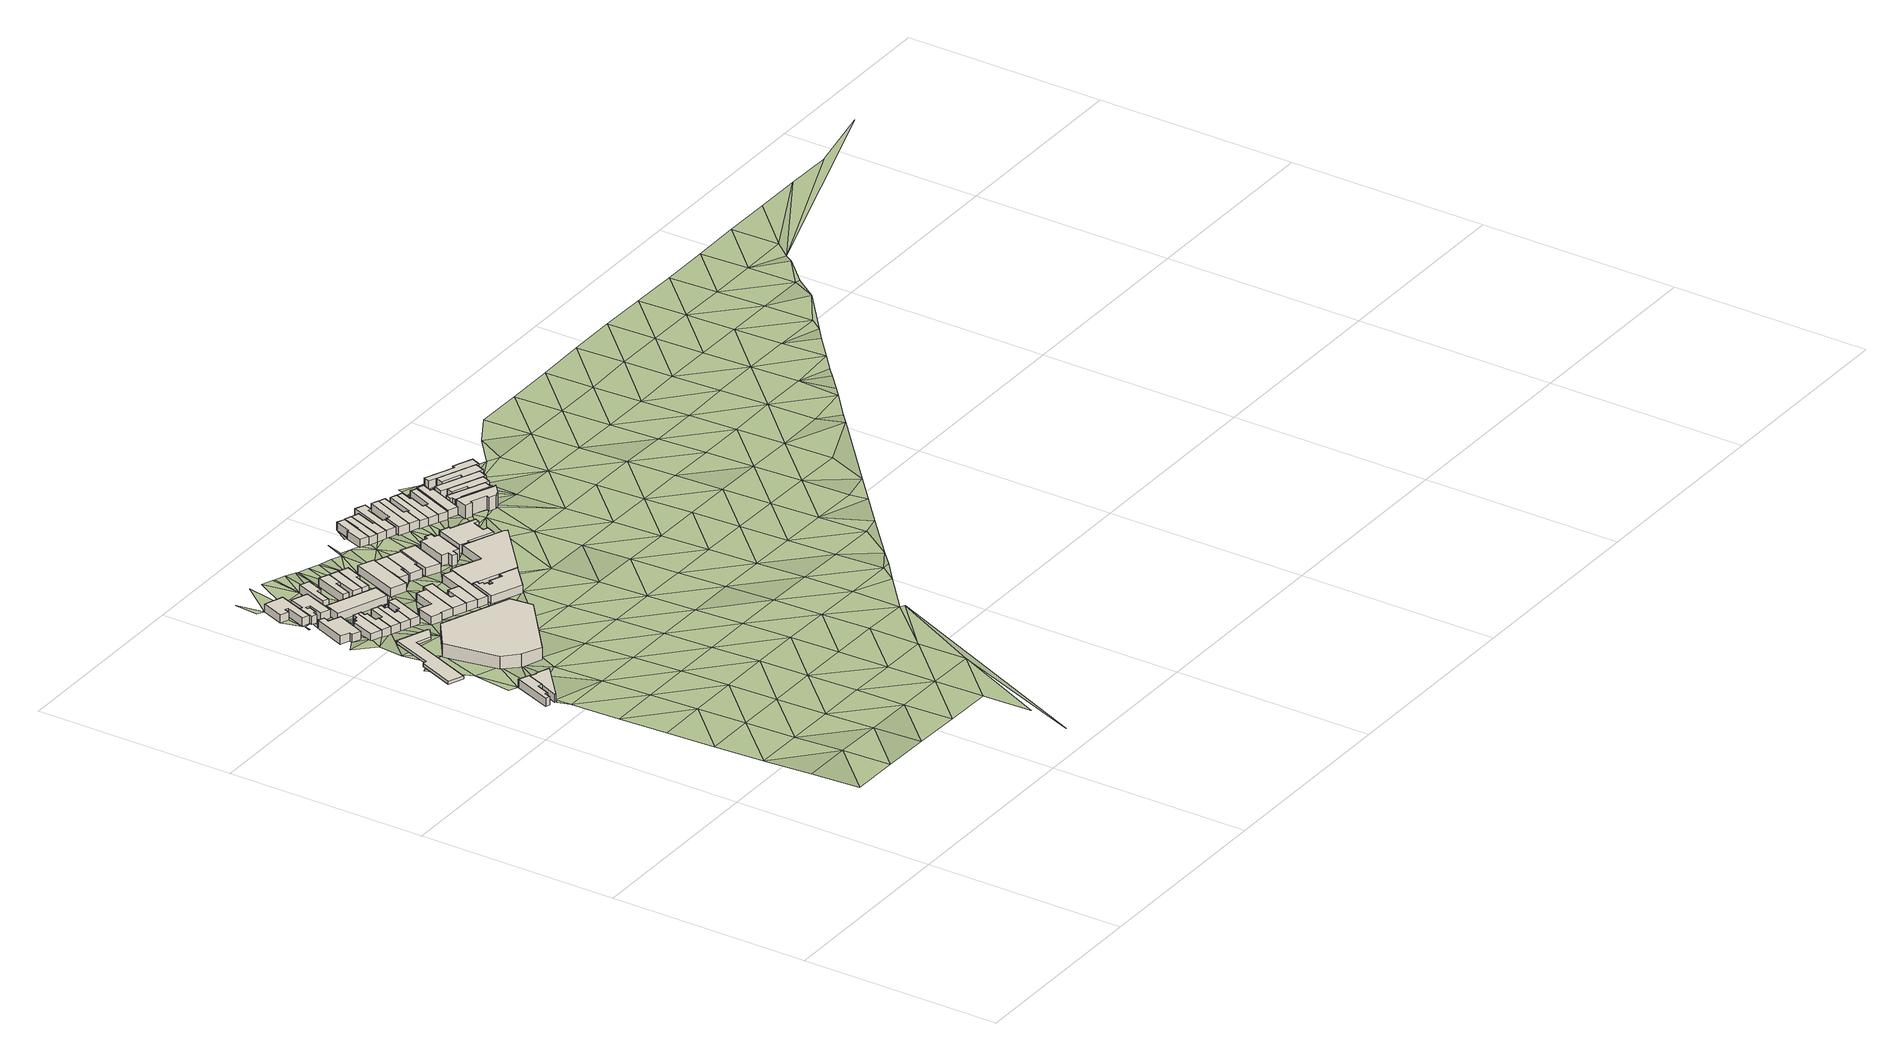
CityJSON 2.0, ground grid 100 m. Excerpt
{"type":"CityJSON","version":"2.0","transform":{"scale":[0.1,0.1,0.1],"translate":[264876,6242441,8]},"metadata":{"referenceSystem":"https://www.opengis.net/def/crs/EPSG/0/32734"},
"CityObjects":{
"building1":{"type":"Building","attributes":{"address":"98 Regent Road Woodstock Cape Town","building":"house","building:levels":1,"building_height":4.1,"plus_code":"4FRW3F94+VJM","ground_height":17.54,"roof_height":21.64},"geometry":[{"type":"Solid","lod":"1","boundaries":[[[[0,1,2,3]],[[1,4,5,2]],[[4,6,7,5]],[[6,8,9,7]],[[8,10,11,9]],[[10,12,13,11]],[[12,14,15,13]],[[14,0,3,15]],[[3,2,5,7,9,11,13,15]],[[14,12,10,8,6,4,1,0]]]]}]},
"building2":{"type":"Building","attributes":{"address":"100 Regent Road Woodstock Cape Town","building":"retail","building:levels":1,"building_height":4.1,"plus_code":"4FRW3F94+VJ3","ground_height":17.22,"roof_height":21.32},"geometry":[{"type":"Solid","lod":"1","boundaries":[[[[16,17,18,19]],[[17,20,21,18]],[[20,22,23,21]],[[22,24,25,23]],[[24,26,27,25]],[[26,28,29,27]],[[28,16,19,29]],[[19,18,21,23,25,27,29]],[[28,26,24,22,20,17,16]]]]}]},
"building3":{"type":"Building","attributes":{"building":"roof","building:levels":1,"building_height":1.3,"min_height":2.8,"plus_code":"4FRW3FC4+2HM","ground_height":16.25,"roof_height":21.65,"bottom_roof_height":20.35},"geometry":[{"type":"Solid","lod":"1","boundaries":[[[[30,31,32,33]],[[31,34,35,32]],[[34,36,37,35]],[[36,38,39,37]],[[38,40,41,39]],[[40,42,43,41]],[[42,44,45,43]],[[44,46,47,45]],[[46,48,49,47]],[[48,30,33,49]],[[33,32,35,37,39,41,43,45,47,49]],[[48,46,44,42,40,38,36,34,31,30]]]]}]},
"building4":{"type":"Building","attributes":{"address":"33A Oxford Street Woodstock Cape Town","building":"house","building:levels":1,"building_height":4.1,"plus_code":"4FRW3FC4+6JV","ground_height":14.51,"roof_height":18.61},"geometry":[{"type":"Solid","lod":"1","boundaries":[[[[50,51,52,53]],[[51,54,55,52]],[[54,56,57,55]],[[56,58,59,57]],[[58,60,61,59]],[[60,62,63,61]],[[62,64,65,63]],[[64,50,53,65]],[[53,52,55,57,59,61,63,65]],[[64,62,60,58,56,54,51,50]]]]}]},
"building5":{"type":"Building","attributes":{"address":"35 Oxford Street Woodstock Cape Town","building":"house","building:levels":1,"building_height":4.1,"plus_code":"4FRW3FC4+6M6","ground_height":14.12,"roof_height":18.22},"geometry":[{"type":"Solid","lod":"1","boundaries":[[[[66,67,68,69]],[[67,70,71,68]],[[70,72,73,71]],[[72,74,75,73]],[[74,76,77,75]],[[76,78,79,77]],[[78,80,81,79]],[[80,66,69,81]],[[69,68,71,73,75,77,79,81]],[[80,78,76,74,72,70,67,66]]]]}]},
"building6":{"type":"Building","attributes":{"address":"37 Oxford Street Woodstock Cape Town","building":"house","building:levels":1,"building_height":4.1,"plus_code":"4FRW3FC4+6MG","ground_height":14.12,"roof_height":18.22},"geometry":[{"type":"Solid","lod":"1","boundaries":[[[[82,83,84,85]],[[83,86,87,84]],[[86,88,89,87]],[[88,90,91,89]],[[90,92,93,91]],[[92,67,68,93]],[[67,66,69,68]],[[66,82,85,69]],[[85,84,87,89,91,93,68,69]],[[66,67,92,90,88,86,83,82]]]]}]},
"building7":{"type":"Building","attributes":{"address":"26 York Street Woodstock Cape Town","building":"house","building:levels":1,"building_height":4.1,"plus_code":"4FRW3FC4+8JX","ground_height":13.99,"roof_height":18.09},"geometry":[{"type":"Solid","lod":"1","boundaries":[[[[94,95,96,97]],[[95,98,99,96]],[[98,100,101,99]],[[100,102,103,101]],[[102,104,105,103]],[[104,106,107,105]],[[106,108,109,107]],[[108,94,97,109]],[[97,96,99,101,103,105,107,109]],[[108,106,104,102,100,98,95,94]]]]}]},
"building8":{"type":"Building","attributes":{"address":"64 Salt River Road Woodstock Cape Town","building":"retail","building:levels":2,"building_height":6.9,"plus_code":"4FRW3FC4+2QJ","ground_height":15.3,"roof_height":22.2},"geometry":[{"type":"Solid","lod":"1","boundaries":[[[[110,111,112,113]],[[111,114,115,112]],[[114,116,117,115]],[[116,118,119,117]],[[118,120,121,119]],[[120,122,123,121]],[[122,110,113,123]],[[113,112,115,117,119,121,123]],[[122,120,118,116,114,111,110]]]]}]},
"building9":{"type":"Building","attributes":{"address":"39 Oxford Street Woodstock Cape Town","building":"house","building:levels":1,"building_height":4.1,"plus_code":"4FRW3FC4+5MX","ground_height":14.12,"roof_height":18.22},"geometry":[{"type":"Solid","lod":"1","boundaries":[[[[124,125,126,127]],[[125,128,129,126]],[[128,130,131,129]],[[130,83,84,131]],[[83,82,85,84]],[[82,124,127,85]],[[127,126,129,131,84,85]],[[82,83,130,128,125,124]]]]}]},
"building10":{"type":"Building","attributes":{"address":"28 York Street Woodstock Cape Town","building":"house","building:levels":1,"building_height":4.1,"plus_code":"4FRW3FC4+8MG","ground_height":13.69,"roof_height":17.79},"geometry":[{"type":"Solid","lod":"1","boundaries":[[[[132,133,134,135]],[[133,136,137,134]],[[136,138,139,137]],[[138,140,141,139]],[[140,142,143,141]],[[142,144,145,143]],[[144,146,147,145]],[[146,148,149,147]],[[148,150,151,149]],[[150,152,153,151]],[[152,154,155,153]],[[154,156,157,155]],[[156,158,159,157]],[[158,132,135,159]],[[135,134,137,139,141,143,145,147,149,151,153,155,157,159]],[[158,156,154,152,150,148,146,144,142,140,138,136,133,132]]]]}]},
"building11":{"type":"Building","attributes":{"address":"41 Oxford Street Woodstock Cape Town","building":"house","building:levels":1,"building_height":4.1,"plus_code":"4FRW3FC4+5PV","ground_height":14.12,"roof_height":18.22},"geometry":[{"type":"Solid","lod":"1","boundaries":[[[[160,161,162,163]],[[161,164,165,162]],[[164,166,167,165]],[[166,168,169,167]],[[168,125,126,169]],[[125,124,127,126]],[[124,170,171,127]],[[170,160,163,171]],[[163,162,165,167,169,126,127,171]],[[170,124,125,168,166,164,161,160]]]]}]},
"building12":{"type":"Building","attributes":{"address":"43 Oxford Street Woodstock Cape Town","building":"house","building:levels":1,"building_height":4.1,"plus_code":"4FRW3FC4+5PQ","ground_height":14.12,"roof_height":18.22},"geometry":[{"type":"Solid","lod":"1","boundaries":[[[[160,170,171,163]],[[170,172,173,171]],[[172,174,175,173]],[[174,176,177,175]],[[176,178,179,177]],[[178,180,181,179]],[[180,160,163,181]],[[163,171,173,175,177,179,181]],[[180,178,176,174,172,170,160]]]]}]},
"building13":{"type":"Building","attributes":{"building":"yes","building:levels":1,"building_height":4.1,"plus_code":"4FRW3FC4+7PG","ground_height":13.9,"roof_height":18},"geometry":[{"type":"Solid","lod":"1","boundaries":[[[[182,183,184,185]],[[183,186,187,184]],[[186,188,189,187]],[[188,182,185,189]],[[185,184,187,189]],[[188,186,183,182]]]]}]},
"building14":{"type":"Building","attributes":{"address":"30 York Street Woodstock Cape Town","building":"house","building:levels":1,"building_height":4.1,"plus_code":"4FRW3FC4+9P3","ground_height":13.69,"roof_height":17.79},"geometry":[{"type":"Solid","lod":"1","boundaries":[[[[190,191,192,193]],[[191,194,195,192]],[[194,196,197,195]],[[196,198,199,197]],[[198,200,201,199]],[[200,190,193,201]],[[193,192,195,197,199,201]],[[200,198,196,194,191,190]]]]}]},
"building15":{"type":"Building","attributes":{"address":"45 Oxford Street Woodstock Cape Town","building":"house","building:levels":1,"building_height":4.1,"plus_code":"4FRW3FC4+5R6","ground_height":14.51,"roof_height":18.61},"geometry":[{"type":"Solid","lod":"1","boundaries":[[[[202,203,204,205]],[[203,206,207,204]],[[206,208,209,207]],[[208,210,211,209]],[[210,212,213,211]],[[212,214,215,213]],[[214,216,217,215]],[[216,202,205,217]],[[205,204,207,209,211,213,215,217]],[[216,214,212,210,208,206,203,202]]]]}]},
"building16":{"type":"Building","attributes":{"address":"34 York Street Woodstock Cape Town","building":"house","building:levels":1,"building_height":4.1,"plus_code":"4FRW3FC4+8QV","ground_height":13.45,"roof_height":17.55},"geometry":[{"type":"Solid","lod":"1","boundaries":[[[[218,219,220,221]],[[219,222,223,220]],[[222,224,225,223]],[[224,226,227,225]],[[226,228,229,227]],[[228,218,221,229]],[[221,220,223,225,227,229]],[[228,226,224,222,219,218]]]]}]},
"building17":{"type":"Building","attributes":{"address":"47 Oxford Street Woodstock Cape Town","building":"house","building:levels":1,"building_height":4.1,"plus_code":"4FRW3FC4+5RG","ground_height":14.51,"roof_height":18.61},"geometry":[{"type":"Solid","lod":"1","boundaries":[[[[230,231,232,233]],[[231,234,235,232]],[[234,236,237,235]],[[236,238,239,237]],[[238,202,205,239]],[[202,216,217,205]],[[216,230,233,217]],[[233,232,235,237,239,205,217]],[[216,202,238,236,234,231,230]]]]}]},
"building18":{"type":"Building","attributes":{"address":"36 York Street Woodstock Cape Town","building":"house","building:levels":1,"building_height":4.1,"plus_code":"4FRW3FC4+8Q3","ground_height":13.45,"roof_height":17.55},"geometry":[{"type":"Solid","lod":"1","boundaries":[[[[219,218,221,220]],[[218,240,241,221]],[[240,242,243,241]],[[242,244,245,243]],[[244,219,220,245]],[[220,221,241,243,245]],[[244,242,240,218,219]]]]}]},
"building19":{"type":"Building","attributes":{"address":"49 Oxford Street Woodstock Cape Town","building":"house","building:levels":1,"building_height":4.1,"plus_code":"4FRW3FC4+4RQ","ground_height":14.51,"roof_height":18.61},"geometry":[{"type":"Solid","lod":"1","boundaries":[[[[246,247,248,249]],[[247,250,251,248]],[[250,231,232,251]],[[231,230,233,232]],[[230,246,249,233]],[[249,248,251,232,233]],[[230,231,250,247,246]]]]}]},
"building20":{"type":"Building","attributes":{"address":"38 York Street Woodstock Cape Town","building":"house","building:levels":1,"building_height":4.1,"plus_code":"4FRW3FC4+8RC","ground_height":13.45,"roof_height":17.55},"geometry":[{"type":"Solid","lod":"1","boundaries":[[[[244,242,243,245]],[[242,252,253,243]],[[252,254,255,253]],[[254,256,257,255]],[[256,258,259,257]],[[258,244,245,259]],[[245,243,253,255,257,259]],[[258,256,254,252,242,244]]]]}]},
"building21":{"type":"Building","attributes":{"address":"51 Oxford Street Woodstock Cape Town","building":"house","building:levels":1,"building_height":4.1,"plus_code":"4FRW3FC4+4VM","ground_height":14.21,"roof_height":18.31},"geometry":[{"type":"Solid","lod":"1","boundaries":[[[[260,261,262,263]],[[261,264,265,262]],[[264,266,267,265]],[[266,268,269,267]],[[268,260,263,269]],[[263,262,265,267,269]],[[268,266,264,261,260]]]]}]},
"building22":{"type":"Building","attributes":{"address":"40 York Street Woodstock Cape Town","building":"house","building:levels":1,"building_height":4.1,"plus_code":"4FRW3FC4+7RX","ground_height":13.45,"roof_height":17.55},"geometry":[{"type":"Solid","lod":"1","boundaries":[[[[270,271,272,273]],[[271,274,275,272]],[[274,276,277,275]],[[276,278,279,277]],[[278,270,273,279]],[[273,272,275,277,279]],[[278,276,274,271,270]]]]}]},
"building23":{"type":"Building","attributes":{"address":"53 Oxford Street Woodstock Cape Town","building":"retail","building:levels":1,"building_height":4.1,"plus_code":"4FRW3FC4+4W4","ground_height":14.21,"roof_height":18.31},"geometry":[{"type":"Solid","lod":"1","boundaries":[[[[280,281,282,283]],[[281,284,285,282]],[[284,286,287,285]],[[286,288,289,287]],[[288,290,291,289]],[[290,292,293,291]],[[292,294,295,293]],[[294,296,297,295]],[[296,298,299,297]],[[298,300,301,299]],[[300,302,303,301]],[[302,304,305,303]],[[304,306,307,305]],[[306,280,283,307]],[[283,282,285,287,289,291,293,295,297,299,301,303,305,307]],[[306,304,302,300,298,296,294,292,290,288,286,284,281,280]]]]}]},
"building24":{"type":"Building","attributes":{"address":"42 York Street Woodstock Cape Town","building":"house","building:levels":1,"building_height":4.1,"plus_code":"4FRW3FC4+7VW","ground_height":12.91,"roof_height":17.01},"geometry":[{"type":"Solid","lod":"1","boundaries":[[[[308,309,310,311]],[[309,312,313,310]],[[312,314,315,313]],[[314,316,317,315]],[[316,318,319,317]],[[318,320,321,319]],[[320,322,323,321]],[[322,308,311,323]],[[311,310,313,315,317,319,321,323]],[[322,320,318,316,314,312,309,308]]]]}]},
"building25":{"type":"Building","attributes":{"address":"44 York Street Woodstock Cape Town","building":"house","building:levels":1,"building_height":4.1,"plus_code":"4FRW3FC4+7WJ","ground_height":12.91,"roof_height":17.01},"geometry":[{"type":"Solid","lod":"1","boundaries":[[[[322,320,321,323]],[[320,324,325,321]],[[324,326,327,325]],[[326,328,329,327]],[[328,330,331,329]],[[330,332,333,331]],[[332,322,323,333]],[[323,321,325,327,329,331,333]],[[332,330,328,326,324,320,322]]]]}]},
"building26":{"type":"Building","attributes":{"address":"46 York Street Woodstock Cape Town","building":"house","building:levels":1,"building_height":4.1,"plus_code":"4FRW3FC4+7W9","ground_height":13.45,"roof_height":17.55},"geometry":[{"type":"Solid","lod":"1","boundaries":[[[[334,335,336,337]],[[335,338,339,336]],[[338,340,341,339]],[[340,342,343,341]],[[342,334,337,343]],[[337,336,339,341,343]],[[342,340,338,335,334]]]]}]},
"building27":{"type":"Building","attributes":{"address":"46 Salt River Road Woodstock Cape Town","building":"retail","building:levels":1,"building_height":4.1,"plus_code":"4FRW3FC4+5X8","ground_height":13.14,"roof_height":17.24},"geometry":[{"type":"Solid","lod":"1","boundaries":[[[[344,345,346,347]],[[345,348,349,346]],[[348,350,351,349]],[[350,352,353,351]],[[352,354,355,353]],[[354,356,357,355]],[[356,344,347,357]],[[347,346,349,351,353,355,357]],[[356,354,352,350,348,345,344]]]]}]},
"building28":{"type":"Building","attributes":{"address":"48 York Street Woodstock Cape Town","building":"yes","building:levels":1.5,"building_height":5.5,"plus_code":"4FRW3FC4+6XW","ground_height":13.14,"roof_height":18.64},"geometry":[{"type":"Solid","lod":"1","boundaries":[[[[358,359,360,361]],[[359,362,363,360]],[[362,364,365,363]],[[364,366,367,365]],[[366,368,369,367]],[[368,370,371,369]],[[370,372,373,371]],[[372,374,375,373]],[[374,376,377,375]],[[376,378,379,377]],[[378,380,381,379]],[[380,358,361,381]],[[361,360,363,365,367,369,371,373,375,377,379,381]],[[380,378,376,374,372,370,368,366,364,362,359,358]]]]}]},
"building29":{"type":"Building","attributes":{"address":"57 York Street Woodstock Cape Town","building":"house","building:levels":1,"building_height":4.1,"plus_code":"4FRW3FC4+9XR","ground_height":12.39,"roof_height":16.49},"geometry":[{"type":"Solid","lod":"1","boundaries":[[[[382,383,384,385]],[[383,386,387,384]],[[386,388,389,387]],[[388,390,391,389]],[[390,392,393,391]],[[392,394,395,393]],[[394,382,385,395]],[[385,384,387,389,391,393,395]],[[394,392,390,388,386,383,382]]]]}]},
"building30":{"type":"Building","attributes":{"address":"59 York Street Woodstock Cape Town","building":"house","building:levels":1,"building_height":4.1,"plus_code":"4FRW3FC4+9XM","ground_height":11.91,"roof_height":16.01},"geometry":[{"type":"Solid","lod":"1","boundaries":[[[[396,397,398,399]],[[397,400,401,398]],[[400,402,403,401]],[[402,404,405,403]],[[404,406,407,405]],[[406,396,399,407]],[[399,398,401,403,405,407]],[[406,404,402,400,397,396]]]]}]},
"building31":{"type":"Building","attributes":{"address":"61 York Street Woodstock Cape Town","building":"house","building:levels":1,"building_height":4.1,"plus_code":"4FRW3FC5+C22","ground_height":11.91,"roof_height":16.01},"geometry":[{"type":"Solid","lod":"1","boundaries":[[[[402,400,401,403]],[[400,408,409,401]],[[408,410,411,409]],[[410,412,413,411]],[[412,414,415,413]],[[414,402,403,415]],[[403,401,409,411,413,415]],[[414,412,410,408,400,402]]]]}]},
"building32":{"type":"Building","attributes":{"address":"44 Salt River Road Woodstock Cape Town","building":"yes","building:levels":1,"building_height":4.1,"plus_code":"4FRW3FC5+63J","ground_height":12.74,"roof_height":16.84},"geometry":[{"type":"Solid","lod":"1","boundaries":[[[[416,417,418,419]],[[417,420,421,418]],[[420,422,423,421]],[[422,424,425,423]],[[424,426,427,425]],[[426,428,429,427]],[[428,430,431,429]],[[430,432,433,431]],[[432,434,435,433]],[[434,436,437,435]],[[436,438,439,437]],[[438,416,419,439]],[[419,418,421,423,425,427,429,431,433,435,437,439]],[[438,436,434,432,430,428,426,424,422,420,417,416]]]]}]},
"building33":{"type":"Building","attributes":{"address":"63 York Street Woodstock Cape Town","building":"house","building:levels":1,"building_height":4.1,"plus_code":"4FRW3FC5+92V","ground_height":11.91,"roof_height":16.01},"geometry":[{"type":"Solid","lod":"1","boundaries":[[[[410,408,409,411]],[[408,440,441,409]],[[440,442,443,441]],[[442,444,445,443]],[[444,446,447,445]],[[446,448,449,447]],[[448,450,451,449]],[[450,452,453,451]],[[452,410,411,453]],[[411,409,441,443,445,447,449,451,453]],[[452,450,448,446,444,442,440,408,410]]]]}]},
"building34":{"type":"Building","attributes":{"address":"65 York Street Woodstock Cape Town","building":"house","building:levels":1,"building_height":4.1,"plus_code":"4FRW3FC5+93R","ground_height":11.91,"roof_height":16.01},"geometry":[{"type":"Solid","lod":"1","boundaries":[[[[454,455,456,457]],[[455,458,459,456]],[[458,460,461,459]],[[460,462,463,461]],[[462,464,465,463]],[[464,454,457,465]],[[457,456,459,461,463,465]],[[464,462,460,458,455,454]]]]}]},
"building35":{"type":"Building","attributes":{"address":"67 York Street Woodstock Cape Town","building":"house","building:levels":1,"building_height":4.1,"plus_code":"4FRW3FC5+93M","ground_height":11.91,"roof_height":16.01},"geometry":[{"type":"Solid","lod":"1","boundaries":[[[[454,464,465,457]],[[464,466,467,465]],[[466,468,469,467]],[[468,470,471,469]],[[470,472,473,471]],[[472,454,457,473]],[[457,465,467,469,471,473]],[[472,470,468,466,464,454]]]]}]},
"building36":{"type":"Building","attributes":{"address":"69 York Street Woodstock Cape Town","building":"house","building:levels":1,"building_height":4.1,"plus_code":"4FRW3FC5+94C","ground_height":11.37,"roof_height":15.47},"geometry":[{"type":"Solid","lod":"1","boundaries":[[[[474,475,476,477]],[[475,478,479,476]],[[478,480,481,479]],[[480,482,483,481]],[[482,484,485,483]],[[484,474,477,485]],[[477,476,479,481,483,485]],[[484,482,480,478,475,474]]]]}]},
"building37":{"type":"Building","attributes":{"address":"71 York Street Woodstock Cape Town","building":"house","building:levels":1,"building_height":4.1,"plus_code":"4FRW3FC5+946","ground_height":11.37,"roof_height":15.47},"geometry":[{"type":"Solid","lod":"1","boundaries":[[[[474,484,485,477]],[[484,486,487,485]],[[486,488,489,487]],[[488,490,491,489]],[[490,492,493,491]],[[492,494,495,493]],[[494,496,497,495]],[[496,474,477,497]],[[477,485,487,489,491,493,495,497]],[[496,494,492,490,488,486,484,474]]]]}]},
"building38":{"type":"Building","attributes":{"address":"73 York Street Woodstock Cape Town","building":"house","building:levels":1,"building_height":4.1,"plus_code":"4FRW3FC5+949","ground_height":11.37,"roof_height":15.47},"geometry":[{"type":"Solid","lod":"1","boundaries":[[[[488,486,487,489]],[[486,498,499,487]],[[498,500,501,499]],[[500,502,503,501]],[[502,504,505,503]],[[504,488,489,505]],[[489,487,499,501,503,505]],[[504,502,500,498,486,488]]]]}]},
"building39":{"type":"Building","attributes":{"address":"75 York Street Woodstock Cape Town","building":"house","building:levels":1,"building_height":4.1,"plus_code":"4FRW3FC5+84Q","ground_height":11.95,"roof_height":16.05},"geometry":[{"type":"Solid","lod":"1","boundaries":[[[[506,507,508,509]],[[507,510,511,508]],[[510,512,513,511]],[[512,514,515,513]],[[514,516,517,515]],[[516,506,509,517]],[[509,508,511,513,515,517]],[[516,514,512,510,507,506]]]]}]},
"building40":{"type":"Building","attributes":{"address":"Salt River Road Woodstock Cape Town","building":"commercial","building:levels":2,"building_height":6.9,"plus_code":"4FRW3FC5+75F","ground_height":11.95,"roof_height":18.85},"geometry":[{"type":"Solid","lod":"1","boundaries":[[[[518,519,520,521]],[[519,522,523,520]],[[522,524,525,523]],[[524,526,527,525]],[[526,528,529,527]],[[528,530,531,529]],[[530,532,533,531]],[[532,534,535,533]],[[534,536,537,535]],[[536,538,539,537]],[[538,518,521,539]],[[521,520,523,525,527,529,531,533,535,537,539]],[[538,536,534,532,530,528,526,524,522,519,518]]]]}]},
"building41":{"type":"Building","attributes":{"address":"Salt River Road Woodstock Cape Town","building":"house","building:levels":1,"building_height":4.1,"plus_code":"4FRW3FC5+75X","ground_height":11.95,"roof_height":16.05},"geometry":[{"type":"Solid","lod":"1","boundaries":[[[[518,540,541,542]],[[540,543,544,541]],[[543,545,546,544]],[[545,547,548,546]],[[547,519,549,548]],[[519,518,542,549]],[[542,541,544,546,548,549]],[[519,547,545,543,540,518]]]]}]},
"building42":{"type":"Building","attributes":{"address":"Salt River Road Woodstock Cape Town","building":"house","building:levels":1,"building_height":4.1,"plus_code":"4FRW3FC5+863","ground_height":11.46,"roof_height":15.56},"geometry":[{"type":"Solid","lod":"1","boundaries":[[[[550,551,552,553]],[[551,554,555,552]],[[554,556,557,555]],[[556,558,559,557]],[[558,560,561,559]],[[560,562,563,561]],[[562,564,565,563]],[[564,566,567,565]],[[566,550,553,567]],[[553,552,555,557,559,561,563,565,567]],[[566,564,562,560,558,556,554,551,550]]]]}]},
"building43":{"type":"Building","attributes":{"address":"Salt River Road Woodstock Cape Town","building":"house","building:levels":1,"building_height":4.1,"plus_code":"4FRW3FC5+86F","ground_height":11.46,"roof_height":15.56},"geometry":[{"type":"Solid","lod":"1","boundaries":[[[[554,568,569,555]],[[568,570,571,569]],[[570,572,573,571]],[[572,574,575,573]],[[574,576,577,575]],[[576,556,557,577]],[[556,554,555,557]],[[555,569,571,573,575,577,557]],[[556,576,574,572,570,568,554]]]]}]},
"building44":{"type":"Building","attributes":{"address":"Salt River Road Woodstock Cape Town","building":"house","building:levels":1,"building_height":4.1,"plus_code":"4FRW3FC5+86P","ground_height":11.46,"roof_height":15.56},"geometry":[{"type":"Solid","lod":"1","boundaries":[[[[570,578,579,571]],[[578,580,581,579]],[[580,582,583,581]],[[582,584,585,583]],[[584,586,587,585]],[[586,572,573,587]],[[572,570,571,573]],[[571,579,581,583,585,587,573]],[[572,586,584,582,580,578,570]]]]}]},
"building45":{"type":"Building","attributes":{"address":"Salt River Road Woodstock Cape Town","building":"house","building:levels":1,"building_height":4.1,"plus_code":"4FRW3FC5+965","ground_height":11.46,"roof_height":15.56},"geometry":[{"type":"Solid","lod":"1","boundaries":[[[[580,588,589,581]],[[588,590,591,589]],[[590,592,593,591]],[[592,594,595,593]],[[594,596,597,595]],[[596,582,583,597]],[[582,580,581,583]],[[581,589,591,593,595,597,583]],[[582,596,594,592,590,588,580]]]]}]},
"building46":{"type":"Building","attributes":{"address":"Salt River Road Woodstock Cape Town","building":"house","building:levels":1,"building_height":4.1,"plus_code":"4FRW3FC5+977","ground_height":11.37,"roof_height":15.47},"geometry":[{"type":"Solid","lod":"1","boundaries":[[[[598,599,600,601]],[[599,602,603,600]],[[602,604,605,603]],[[604,606,607,605]],[[606,608,609,607]],[[608,610,611,609]],[[610,612,613,611]],[[612,598,601,613]],[[601,600,603,605,607,609,611,613]],[[612,610,608,606,604,602,599,598]]]]}]},
"terrain1":{"type":"TINRelief","geometry":[{"type":"CompositeSurface","lod":"1","boundaries":[[[614,615,616]],[[616,617,614]],[[615,618,616]],[[619,617,620]],[[621,617,616]],[[617,621,620]],[[622,623,619]],[[618,624,616]],[[625,623,622]],[[622,619,620]],[[616,624,621]],[[618,626,624]],[[627,628,629]],[[630,628,627]],[[625,631,629]],[[632,630,14]],[[12,632,14]],[[625,622,631]],[[621,633,620]],[[624,634,621]],[[627,629,635]],[[636,637,1]],[[621,634,633]],[[631,635,629]],[[622,620,638]],[[639,1,0]],[[0,640,641]],[[636,1,639]],[[627,635,24]],[[624,626,642]],[[636,643,644]],[[631,622,638]],[[645,0,641]],[[638,620,633]],[[644,643,646]],[[642,634,624]],[[639,643,636]],[[639,0,645]],[[626,647,642]],[[24,645,641]],[[646,643,648]],[[24,635,649]],[[631,650,635]],[[649,645,24]],[[651,652,653]],[[651,54,652]],[[650,631,638]],[[633,634,654]],[[653,648,655]],[[642,656,634]],[[657,648,643]],[[645,649,658]],[[54,651,659]],[[653,660,651]],[[649,635,661]],[[653,655,660]],[[634,656,654]],[[657,655,648]],[[659,651,662]],[[661,635,650]],[[663,664,665]],[[633,666,638]],[[104,663,106]],[[662,58,659]],[[95,104,98]],[[647,667,642]],[[668,64,62]],[[658,649,669]],[[668,106,663]],[[60,58,62]],[[98,104,102]],[[62,670,668]],[[650,638,666]],[[662,671,672]],[[672,58,662]],[[106,668,673]],[[670,62,674]],[[666,633,654]],[[669,649,661]],[[98,102,100]],[[675,62,58]],[[676,655,657]],[[674,62,675]],[[642,667,656]],[[677,678,670]],[[58,672,70]],[[674,677,670]],[[647,679,667]],[[70,672,72]],[[675,58,70]],[[680,94,681]],[[657,682,676]],[[683,677,674]],[[675,684,674]],[[108,106,673]],[[67,675,70]],[[88,685,686]],[[687,688,689]],[[677,683,688]],[[92,675,67]],[[88,686,690]],[[673,691,692]],[[683,689,688]],[[675,693,684]],[[682,657,694]],[[650,695,661]],[[90,88,92]],[[696,658,669]],[[92,128,675]],[[673,692,108]],[[128,88,690]],[[88,128,92]],[[654,656,697]],[[657,698,694]],[[666,695,650]],[[699,682,694]],[[684,693,158]],[[108,700,94]],[[697,656,667]],[[194,191,693]],[[692,158,108]],[[191,158,693]],[[701,702,703]],[[704,658,696]],[[694,705,699]],[[128,706,675]],[[164,701,703]],[[669,661,707]],[[698,657,708]],[[709,164,703]],[[166,164,168]],[[693,710,194]],[[711,679,712]],[[706,128,125]],[[709,176,164]],[[190,108,158]],[[695,707,661]],[[176,168,164]],[[174,699,705]],[[158,191,190]],[[698,216,713]],[[125,168,706]],[[654,714,666]],[[114,708,657]],[[697,715,654]],[[196,194,198]],[[710,198,194]],[[183,710,693]],[[108,190,716]],[[176,706,168]],[[679,711,667]],[[698,708,216]],[[669,717,696]],[[706,176,174]],[[705,206,203]],[[695,666,714]],[[203,174,705]],[[714,654,715]],[[707,717,669]],[[708,718,216]],[[183,719,710]],[[710,720,198]],[[183,721,719]],[[722,719,721]],[[723,706,174]],[[190,724,716]],[[200,198,720]],[[719,722,725]],[[726,697,667]],[[183,727,721]],[[728,718,708]],[[174,203,723]],[[724,190,729]],[[706,723,183]],[[190,200,730]],[[704,696,731]],[[183,732,727]],[[695,733,707]],[[730,729,190]],[[734,708,114]],[[728,708,735]],[[723,732,183]],[[731,696,717]],[[735,708,734]],[[250,234,231]],[[202,238,203]],[[736,723,203]],[[726,667,711]],[[737,200,720]],[[733,695,714]],[[256,732,723]],[[736,203,238]],[[711,738,739]],[[730,200,737]],[[697,740,715]],[[250,236,234]],[[254,732,256]],[[114,704,741]],[[742,720,219]],[[717,707,743]],[[238,236,736]],[[720,742,737]],[[247,236,250]],[[741,734,114]],[[271,256,723]],[[734,306,735]],[[741,704,731]],[[697,726,740]],[[244,744,219]],[[743,707,733]],[[744,742,219]],[[236,745,736]],[[715,746,714]],[[747,736,748]],[[306,749,735]],[[748,736,750]],[[236,247,268]],[[258,256,271]],[[244,258,751]],[[745,750,736]],[[717,752,731]],[[753,747,748]],[[266,735,749]],[[268,745,236]],[[244,754,744]],[[751,754,244]],[[751,258,271]],[[304,749,306]],[[304,302,300]],[[300,298,296]],[[733,714,746]],[[755,756,296]],[[300,290,304]],[[746,715,740]],[[717,743,752]],[[290,300,296]],[[296,756,290]],[[757,750,745]],[[751,758,754]],[[745,759,757]],[[286,749,304]],[[745,268,338]],[[304,290,286]],[[760,751,271]],[[761,758,751]],[[338,762,745]],[[266,749,763]],[[731,764,741]],[[763,268,266]],[[765,286,290]],[[268,340,338]],[[271,270,760]],[[760,761,751]],[[733,766,743]],[[739,726,711]],[[335,762,338]],[[340,268,763]],[[731,752,764]],[[762,335,767]],[[749,286,768]],[[766,733,746]],[[740,726,769]],[[770,340,763]],[[771,760,270]],[[322,772,270]],[[752,743,773]],[[286,774,768]],[[741,775,774]],[[775,741,764]],[[776,340,770]],[[763,777,770]],[[778,760,771]],[[746,740,769]],[[772,771,270]],[[778,779,760]],[[763,780,777]],[[773,743,766]],[[340,776,342]],[[772,322,334]],[[776,770,781]],[[769,726,739]],[[768,774,775]],[[334,342,772]],[[782,777,780]],[[783,771,772]],[[782,784,777]],[[776,785,342]],[[766,746,786]],[[787,764,752]],[[752,773,788]],[[772,789,783]],[[782,780,350]],[[786,746,769]],[[364,342,785]],[[789,772,790]],[[342,791,772]],[[792,782,350]],[[793,364,785]],[[787,752,788]],[[792,358,782]],[[790,772,791]],[[791,342,364]],[[768,775,794]],[[766,795,773]],[[796,775,764]],[[392,797,382]],[[382,394,392]],[[798,792,350]],[[359,358,362]],[[795,766,786]],[[799,358,792]],[[800,791,364]],[[390,388,801]],[[358,799,362]],[[364,362,802]],[[764,787,796]],[[798,350,803]],[[364,802,800]],[[800,804,791]],[[788,773,805]],[[806,807,798]],[[802,362,799]],[[786,769,808]],[[805,773,795]],[[809,804,800]],[[810,811,414]],[[806,798,803]],[[804,809,812]],[[775,813,794]],[[813,775,796]],[[802,799,814]],[[809,815,812]],[[788,816,787]],[[414,811,452]],[[817,799,818]],[[446,815,809]],[[799,817,814]],[[819,416,818]],[[806,803,820]],[[821,795,786]],[[809,822,448]],[[820,803,794]],[[816,788,805]],[[820,823,824]],[[809,448,446]],[[786,808,821]],[[817,818,825]],[[820,438,823]],[[448,822,455]],[[787,826,796]],[[825,818,507]],[[818,416,827]],[[820,794,828]],[[829,805,795]],[[818,827,507]],[[820,828,438]],[[787,816,826]],[[794,813,828]],[[830,472,831]],[[416,438,828]],[[830,832,475]],[[829,795,821]],[[796,833,813]],[[808,834,821]],[[835,827,416]],[[830,475,472]],[[835,416,828]],[[827,510,507]],[[833,796,826]],[[836,837,838]],[[522,510,827]],[[837,836,839]],[[816,805,840]],[[813,841,828]],[[842,805,829]],[[828,843,835]],[[522,519,547]],[[834,844,821]],[[835,845,846]],[[847,837,496]],[[839,502,837]],[[848,522,547]],[[821,844,829]],[[522,512,510]],[[849,475,474]],[[835,843,845]],[[502,496,837]],[[843,828,841]],[[547,850,848]],[[805,842,840]],[[851,813,833]],[[813,851,841]],[[850,547,545]],[[496,849,474]],[[848,512,522]],[[852,848,850]],[[853,826,816]],[[545,543,850]],[[849,496,502]],[[854,512,848]],[[502,506,849]],[[854,855,512]],[[855,854,856]],[[506,516,849]],[[516,514,512]],[[857,855,856]],[[855,858,512]],[[859,841,851]],[[856,854,556]],[[853,816,840]],[[512,858,516]],[[860,829,844]],[[829,860,842]],[[849,861,862]],[[863,833,826]],[[861,849,516]],[[858,864,516]],[[861,865,862]],[[556,576,856]],[[851,866,859]],[[864,861,516]],[[864,858,867]],[[859,866,868]],[[869,868,870]],[[871,870,868]],[[861,864,608]],[[592,864,867]],[[582,867,858]],[[826,853,863]],[[871,868,866]],[[851,833,872]],[[866,568,871]],[[568,554,871]],[[842,873,840]],[[582,596,867]],[[608,874,861]],[[860,875,842]],[[860,844,876]],[[568,866,578]],[[833,863,872]],[[568,578,570]],[[877,866,851]],[[878,874,608]],[[842,875,873]],[[853,840,879]],[[588,580,578]],[[578,866,877]],[[876,875,860]],[[861,874,880]],[[851,872,877]],[[853,879,863]],[[879,840,873]],[[588,578,877]],[[590,588,881]],[[880,881,588]],[[874,882,880]],[[881,880,882]],[[883,875,876]],[[884,588,877]],[[885,872,863]],[[880,588,884]],[[879,886,863]],[[873,875,887]],[[872,885,877]],[[875,883,888]],[[863,886,885]],[[875,888,887]],[[889,879,873]],[[880,884,890]],[[879,889,886]],[[891,884,877]],[[889,873,887]],[[885,892,877]],[[893,888,883]],[[891,877,892]],[[887,888,893]],[[891,890,884]],[[894,885,886]],[[889,894,886]],[[895,892,885]],[[893,896,887]],[[897,890,891]],[[885,894,895]],[[889,887,898]],[[899,891,892]],[[887,896,898]],[[892,895,900]],[[894,889,901]],[[899,892,900]],[[894,901,895]],[[891,902,897]],[[889,898,901]],[[896,893,903]],[[891,899,902]],[[904,900,895]],[[904,895,901]],[[898,896,903]],[[899,900,905]],[[904,906,900]],[[907,901,898]],[[908,898,903]],[[905,900,906]],[[901,907,904]],[[902,899,909]],[[908,907,898]],[[899,905,909]],[[906,904,910]],[[903,911,908]],[[907,910,904]],[[911,912,908]],[[912,907,908]],[[906,913,905]],[[914,906,910]],[[913,906,914]],[[915,909,905]],[[910,907,916]],[[907,912,917]],[[913,915,905]],[[910,916,914]],[[917,916,907]],[[912,918,917]],[[917,918,919]],[[913,914,920]],[[916,921,914]],[[917,919,922]],[[920,914,921]],[[923,915,913]],[[917,924,916]],[[924,917,922]],[[923,913,920]],[[916,925,921]],[[926,916,924]],[[916,926,925]],[[921,927,920]],[[928,926,924]],[[927,921,925]],[[923,920,929]],[[926,928,930]],[[927,929,920]],[[925,926,931]],[[926,930,931]],[[927,925,932]],[[925,931,932]],[[927,933,929]],[[932,934,927]],[[930,935,931]],[[933,927,934]],[[932,931,935]],[[936,934,932]],[[935,936,932]],[[933,934,937]],[[936,938,934]],[[936,935,939]],[[937,934,938]],[[939,940,936]],[[936,940,938]],[[938,940,941]],[[938,942,937]],[[943,938,941]],[[942,938,943]],[[942,943,944]],[[941,945,943]],[[944,943,945]],[[945,941,946]],[[946,941,947]]]}]}
},
"vertices":[
[241,2241,95],[187,2263,95],[187,2263,136],[241,2241,136],[112,2072,95],[112,2072,136],[134,2065,95],[134,2065,136],[146,2095,95],[146,2095,136],[157,2090,95],[157,2090,136],[184,2158,95],[184,2158,136],[205,2150,95],[205,2150,136],
[241,2241,92],[205,2150,92],[205,2150,133],[241,2241,133],[167,2059,92],[167,2059,133],[173,2058,92],[173,2058,133],[346,2205,92],[346,2205,133],[280,2231,92],[280,2231,133],[277,2226,92],[277,2226,133],
[333,2833,123],[178,2894,123],[178,2894,136],[333,2833,136],[98,2686,123],[98,2686,136],[87,2690,123],[87,2690,136],[74,2686,123],[74,2686,136],[2,2508,123],[2,2508,136],[79,2477,123],[79,2477,136],[214,2813,123],[214,2813,136],[288,2785,123],[288,2785,136],[338,2824,123],[338,2824,136],
[120,3150,65],[166,3130,65],[166,3130,106],[120,3150,106],[160,3116,65],[160,3116,106],[206,3097,65],[206,3097,106],[265,3241,65],[265,3241,106],[205,3266,65],[205,3266,106],[217,3295,65],[217,3295,106],[185,3308,65],[185,3308,106],
[270,3030,61],[335,3198,61],[335,3198,102],[270,3030,102],[312,3206,61],[312,3206,102],[302,3180,61],[302,3180,102],[287,3185,61],[287,3185,102],[280,3166,61],[280,3166,102],[262,3173,61],[262,3173,102],[215,3052,61],[215,3052,102],
[317,3013,61],[350,3098,61],[350,3098,102],[317,3013,102],[334,3104,61],[334,3104,102],[356,3161,61],[356,3161,102],[343,3167,61],[343,3167,102],[352,3191,61],[352,3191,102],
[184,3586,60],[141,3476,60],[141,3476,101],[184,3586,101],[183,3460,60],[183,3460,101],[191,3482,60],[191,3482,101],[207,3476,60],[207,3476,101],[169,3379,60],[169,3379,101],[205,3365,60],[205,3365,101],[277,3551,60],[277,3551,101],
[466,2320,73],[761,2558,73],[761,2558,142],[466,2320,142],[748,2671,73],[748,2671,142],[402,2807,73],[402,2807,142],[259,2704,73],[259,2704,142],[299,2432,73],[299,2432,142],[368,2365,73],[368,2365,142],
[365,2995,61],[429,3156,61],[429,3156,102],[365,2995,102],[398,3169,61],[398,3169,102],[367,3091,61],[367,3091,102],
[280,3510,57],[250,3433,57],[250,3433,98],[280,3510,98],[239,3437,57],[239,3437,98],[207,3355,57],[207,3355,98],[234,3345,57],[234,3345,98],[243,3368,57],[243,3368,98],[253,3364,57],[253,3364,98],[269,3406,57],[269,3406,98],[257,3410,57],[257,3410,98],[261,3420,57],[261,3420,98],[283,3411,57],[283,3411,98],[254,3338,57],[254,3338,98],[302,3319,57],[302,3319,98],[363,3478,57],[363,3478,98],
[451,3059,61],[432,3067,61],[432,3067,102],[451,3059,102],[454,3119,61],[454,3119,102],[441,3125,61],[441,3125,102],[451,3149,61],[451,3149,102],[416,2976,61],[416,2976,102],
[464,2958,61],[464,2958,102],[534,3130,61],[534,3130,102],[500,3144,61],[500,3144,102],[469,3067,61],[469,3067,102],[454,3073,61],[454,3073,102],
[539,3176,59],[570,3255,59],[570,3255,100],[539,3176,100],[321,3352,59],[321,3352,100],[290,3273,59],[290,3273,100],
[410,3550,57],[346,3388,57],[346,3388,98],[410,3550,98],[376,3376,57],[376,3376,98],[409,3458,57],[409,3458,98],[428,3451,57],[428,3451,98],[459,3531,57],[459,3531,98],
[669,3055,65],[619,3075,65],[619,3075,106],[669,3055,106],[576,2967,65],[576,2967,106],[512,2993,65],[512,2993,106],[478,2906,65],[478,2906,106],[531,2885,65],[531,2885,106],[535,2894,65],[535,2894,106],[595,2870,65],[595,2870,106],
[529,3415,54],[560,3493,54],[560,3493,96],[529,3415,96],[509,3514,54],[509,3514,96],[444,3347,54],[444,3347,96],[476,3335,54],[476,3335,96],[510,3422,54],[510,3422,96],
[662,2843,65],[694,2921,65],[694,2921,106],[662,2843,106],[671,2930,65],[671,2930,106],[725,3061,65],[725,3061,106],[681,3079,65],[681,3079,106],
[494,3327,54],[494,3327,96],[539,3309,54],[539,3309,96],[605,3475,54],[605,3475,96],
[717,2821,65],[771,2951,65],[771,2951,106],[717,2821,106],[716,2974,65],[716,2974,106],
[573,3295,54],[573,3295,96],[607,3381,54],[607,3381,96],[623,3374,54],[623,3374,96],[655,3455,54],[655,3455,96],
[771,2951,62],[717,2821,62],[717,2821,103],[771,2951,103],[769,2800,62],[769,2800,103],[872,3049,62],[872,3049,103],[820,3071,62],[820,3071,103],
[773,3398,54],[695,3432,54],[695,3432,96],[773,3398,96],[604,3200,54],[604,3200,96],[681,3170,54],[681,3170,96],[726,3280,54],[726,3280,96],
[778,2789,62],[933,2725,62],[933,2725,103],[778,2789,103],[1049,2827,62],[1049,2827,103],[960,2863,62],[960,2863,103],[951,2842,62],[951,2842,103],[886,2869,62],[886,2869,103],[876,2844,62],[876,2844,103],[862,2850,62],[862,2850,103],[868,2866,62],[868,2866,103],[853,2872,62],[853,2872,103],[859,2885,62],[859,2885,103],[843,2892,62],[843,2892,103],[850,2908,62],[850,2908,103],[831,2917,62],[831,2917,103],
[773,3398,49],[726,3280,49],[726,3280,90],[773,3398,90],[735,3276,49],[735,3276,90],[714,3226,49],[714,3226,90],[759,3208,49],[759,3208,90],[779,3258,49],[779,3258,90],[790,3253,49],[790,3253,90],[838,3373,49],[838,3373,90],
[771,3205,49],[771,3205,90],[829,3182,49],[829,3182,90],[849,3233,49],[849,3233,90],[860,3229,49],[860,3229,90],[907,3346,49],[907,3346,90],
[907,3346,54],[860,3229,54],[860,3229,96],[907,3346,96],[837,3167,54],[837,3167,96],[906,3134,54],[906,3134,96],[979,3315,54],[979,3315,96],
[1065,2835,51],[1317,3051,51],[1317,3051,92],[1065,2835,92],[1306,3063,51],[1306,3063,92],[1097,3147,51],[1097,3147,92],[1044,3012,51],[1044,3012,92],[896,3077,51],[896,3077,92],[835,2930,51],[835,2930,92],
[1096,3269,51],[1075,3277,51],[1075,3277,106],[1096,3269,106],[1084,3299,51],[1084,3299,106],[1050,3312,51],[1050,3312,106],[1043,3294,51],[1043,3294,106],[1010,3307,51],[1010,3307,106],[954,3161,51],[954,3161,106],[987,3148,51],[987,3148,106],[977,3121,51],[977,3121,106],[1002,3111,51],[1002,3111,106],[1012,3137,51],[1012,3137,106],[1040,3126,51],[1040,3126,106],
[938,3643,44],[904,3557,44],[904,3557,85],[938,3643,85],[949,3539,44],[949,3539,85],[983,3626,44],[983,3626,85],[1016,3708,44],[1016,3708,85],[978,3723,44],[978,3723,85],[946,3640,44],[946,3640,85],
[983,3626,39],[949,3539,39],[949,3539,80],[983,3626,80],[992,3523,39],[992,3523,80],[1060,3702,39],[1060,3702,80],[1028,3714,39],[1028,3714,80],[992,3622,39],[992,3622,80],
[1040,3506,39],[1040,3506,80],[1072,3588,39],[1072,3588,80],[1062,3592,39],[1062,3592,80],[1099,3688,39],[1099,3688,80],
[1326,3224,47],[1199,3275,47],[1199,3275,88],[1326,3224,88],[1203,3284,47],[1203,3284,88],[1155,3303,47],[1155,3303,88],[1097,3159,47],[1097,3159,88],[1144,3140,47],[1144,3140,88],[1147,3149,47],[1147,3149,88],[1275,3098,47],[1275,3098,88],[1292,3139,47],[1292,3139,88],[1268,3148,47],[1268,3148,88],[1293,3212,47],[1293,3212,88],[1317,3202,47],[1317,3202,88],
[1088,3488,39],[1088,3488,80],[1118,3565,39],[1118,3565,80],[1108,3569,39],[1108,3569,80],[1146,3668,39],[1146,3668,80],[1161,3662,39],[1161,3662,80],[1178,3706,39],[1178,3706,80],[1125,3726,39],[1125,3726,80],
[1239,3676,39],[1204,3691,39],[1204,3691,80],[1239,3676,80],[1150,3558,39],[1150,3558,80],[1132,3565,39],[1132,3565,80],[1095,3476,39],[1095,3476,80],[1146,3454,39],[1146,3454,80],
[1196,3434,39],[1196,3434,80],[1233,3525,39],[1233,3525,80],[1217,3531,39],[1217,3531,80],[1272,3663,39],[1272,3663,80],
[1332,3641,34],[1299,3654,34],[1299,3654,75],[1332,3641,75],[1245,3520,34],[1245,3520,75],[1233,3525,34],[1233,3525,75],[1196,3434,34],[1196,3434,75],[1241,3416,34],[1241,3416,75],
[1289,3395,34],[1289,3395,75],[1328,3489,34],[1328,3489,75],[1315,3493,34],[1315,3493,75],[1347,3573,34],[1347,3573,75],[1339,3576,34],[1339,3576,75],[1361,3630,34],[1361,3630,75],
[1335,3377,34],[1335,3377,75],[1426,3598,34],[1426,3598,75],[1396,3612,34],[1396,3612,75],[1342,3483,34],[1342,3483,75],
[1426,3598,39],[1335,3377,39],[1335,3377,80],[1426,3598,80],[1385,3356,39],[1385,3356,80],[1457,3530,39],[1457,3530,80],[1442,3536,39],[1442,3536,80],[1461,3584,39],[1461,3584,80],
[1584,3294,39],[1413,3366,39],[1413,3366,108],[1584,3294,108],[1396,3371,39],[1396,3371,108],[1372,3310,39],[1372,3310,108],[1409,3296,39],[1409,3296,108],[1414,3307,39],[1414,3307,108],[1494,3275,39],[1494,3275,108],[1488,3259,39],[1488,3259,108],[1523,3244,39],[1523,3244,108],[1543,3249,39],[1543,3249,108],[1593,3292,39],[1593,3292,108],
[1602,3335,39],[1602,3335,80],[1584,3294,80],[1468,3392,39],[1468,3392,80],[1463,3381,39],[1463,3381,80],[1426,3397,39],[1426,3397,80],[1413,3366,80],
[1602,3335,35],[1616,3329,35],[1616,3329,76],[1602,3335,76],[1635,3375,35],[1635,3375,76],[1556,3407,35],[1556,3407,76],[1445,3455,35],[1445,3455,76],[1433,3426,35],[1433,3426,76],[1443,3422,35],[1443,3422,76],[1436,3406,35],[1436,3406,76],[1468,3392,35],[1468,3392,76],
[1655,3367,35],[1655,3367,76],[1672,3410,35],[1672,3410,76],[1496,3484,35],[1496,3484,76],[1484,3453,35],[1484,3453,76],[1562,3421,35],[1562,3421,76],
[1686,3404,35],[1686,3404,76],[1705,3450,35],[1705,3450,76],[1622,3484,35],[1622,3484,76],[1484,3542,35],[1484,3542,76],[1465,3497,35],[1465,3497,76],
[1723,3443,35],[1723,3443,76],[1744,3494,35],[1744,3494,76],[1548,3574,35],[1548,3574,76],[1534,3538,35],[1534,3538,76],[1629,3499,35],[1629,3499,76],
[1744,3494,34],[1757,3488,34],[1757,3488,75],[1744,3494,75],[1776,3533,34],[1776,3533,75],[1678,3574,34],[1678,3574,75],[1673,3560,34],[1673,3560,75],[1525,3621,34],[1525,3621,75],[1511,3589,34],[1511,3589,75],[1548,3574,34],[1548,3574,75],
[176,725,147],[176,475,158],[425,725,144],[176,975,135],[425,475,153],[176,1230,125],[425,1230,124],[425,975,133],[425,1480,116],[176,1480,116],[674,725,138],[176,1730,109],[674,475,148],[173,2058,102],[159,2041,102],[176,1980,102],[167,2059,102],[425,1730,109],[157,2090,102],[674,1230,123],[674,975,129],[425,1980,101],[176,2480,89],[139,2282,95],[674,1480,116],[299,2432,89],[277,2226,95],[280,2231,95],[923,725,133],[259,2704,82],[100,2699,82],[368,2365,85],[176,2730,82],[923,475,140],[158,2852,82],[425,2230,92],[674,1730,108],[215,3052,77],[87,3075,77],[176,2980,77],[923,1230,123],[317,3013,69],[923,975,129],[402,2807,77],[466,2320,92],[206,3097,77],[270,3030,77],[674,1980,98],[262,3173,65],[172,3367,60],[151,3332,65],[157,3330,65],[923,1480,116],[1172,725,131],[207,3355,65],[674,2230,89],[234,3345,65],[280,3166,65],[287,3185,65],[239,3437,60],[254,3338,65],[290,3273,65],[365,2995,69],[253,3364,60],[243,3368,60],[1172,475,136],[161,3611,52],[176,3730,52],[416,2976,69],[283,3411,60],[302,3319,61],[334,3104,69],[350,3098,69],[257,3410,60],[269,3406,60],[261,3420,60],[367,3091,69],[250,3433,60],[280,3510,60],[321,3352,61],[478,2906,69],[923,1730,107],[674,2480,80],[1172,975,126],[531,2885,69],[464,2958,69],[329,3758,52],[432,3067,69],[451,3059,69],[454,3073,69],[761,2558,80],[512,2993,69],[539,3176,61],[923,1980,98],[674,2730,73],[469,3067,69],[444,3347,61],[1421,725,125],[1172,225,143],[535,2894,69],[1172,1480,114],[1172,1230,121],[391,3734,52],[923,2230,89],[662,2843,73],[476,3335,61],[509,3514,57],[494,3327,61],[529,3415,57],[604,3200,59],[445,3713,52],[510,3422,57],[1421,975,121],[539,3309,61],[717,2821,73],[455,3708,52],[507,3688,52],[923,2480,80],[573,3295,59],[1172,1730,106],[778,2789,73],[769,2800,73],[681,3170,59],[560,3667,49],[1105,0,154],[1682,1213,112],[1421,1230,117],[933,2725,71],[570,3660,49],[1172,1980,96],[621,3640,49],[771,3205,59],[1421,1480,111],[726,3280,59],[714,3226,59],[835,2930,62],[759,3208,59],[674,3480,54],[1172,2230,87],[735,3276,59],[673,3619,49],[862,2850,71],[876,2844,71],[779,3258,59],[686,3616,49],[790,3253,59],[787,3575,54],[735,3596,54],[829,3182,54],[896,3077,62],[1172,2480,79],[951,2842,71],[1421,1730,104],[849,3233,54],[1065,2835,69],[1660,1228,112],[977,3121,54],[856,3575,49],[923,3480,49],[1421,1980,93],[1049,2827,69],[1172,2730,69],[954,3161,54],[1002,3111,54],[808,3592,49],[844,3682,44],[1044,3012,62],[987,3148,54],[1040,3126,54],[904,3557,49],[1012,3137,54],[1010,3307,54],[1670,1480,106],[1421,2480,74],[1421,2230,83],[949,3539,49],[992,3523,49],[1040,3506,49],[1097,3159,51],[1043,3294,54],[1317,3051,56],[1670,1730,99],[1421,2730,64],[927,3648,44],[1144,3140,51],[1155,3303,51],[1095,3476,45],[992,3622,44],[1146,3454,45],[1306,3063,56],[1088,3488,45],[1670,1980,89],[1275,3098,59],[1147,3149,51],[1862,1398,102],[1132,3565,45],[1062,3592,45],[1072,3588,45],[1118,3565,45],[1421,2980,56],[1196,3434,45],[1108,3569,45],[1670,2230,80],[1241,3416,45],[1203,3284,51],[1199,3275,51],[1292,3139,51],[1919,1480,102],[1150,3558,45],[1293,3212,51],[1268,3148,51],[1289,3395,45],[1670,2480,70],[1372,3310,47],[1421,3230,47],[1919,1730,93],[1233,3525,45],[1217,3531,45],[1245,3520,45],[1670,2730,61],[1960,1480,102],[1409,3296,47],[1328,3489,39],[1347,3573,39],[1315,3493,39],[1342,3483,39],[1919,2230,76],[1523,3244,47],[1919,1980,85],[1488,3259,47],[2045,1556,94],[1494,3275,47],[1414,3307,47],[1339,3576,39],[1433,3426,39],[1414,3640,34],[1436,3406,39],[1670,2980,52],[1443,3422,39],[1919,2480,67],[1445,3455,39],[1465,3497,39],[1484,3453,39],[1496,3484,39],[1484,3542,39],[1543,3249,47],[2168,1730,87],[1508,3641,34],[1428,3676,34],[1919,2730,58],[1511,3589,39],[1433,3696,34],[1670,3230,43],[1534,3538,39],[1593,3292,43],[1584,3294,43],[1602,3335,43],[1616,3329,43],[1919,2980,49],[2168,2230,71],[1678,3574,35],[2168,1980,79],[2266,1751,87],[1919,3230,40],[1673,3560,35],[2168,2480,64],[1858,3511,31],[1757,3488,35],[1776,3533,35],[2430,1893,73],[1919,3480,31],[2168,2980,46],[2168,2730,55],[2417,2230,65],[2417,1980,73],[2417,2480,57],[2007,3636,23],[2168,3480,27],[2168,3230,36],[2570,2015,67],[2417,2730,49],[2417,2980,40],[2666,2230,59],[2168,3730,19],[2666,2480,52],[2417,3480,24],[2417,3230,32],[2666,2730,44],[2417,3730,16],[2948,2344,65],[2666,2980,36],[2666,3480,21],[2666,3230,29],[2915,2730,50],[2915,2480,57],[2666,3730,15],[2915,2980,43],[3009,2397,57],[3140,2510,55],[2915,3480,28],[2915,3230,35],[2915,3730,21],[3164,2980,40],[3164,2730,48],[3187,2551,55],[3280,2632,48],[3164,3480,25],[3164,3230,33],[3331,2677,44],[3164,3730,20],[3418,2752,44],[3413,3230,29],[3413,2980,37],[3413,3480,23],[3535,2854,44],[3413,3730,16],[3615,2916,34],[3662,2980,34],[3662,3230,26],[3662,3730,11],[3662,3480,18],[3840,3102,33],[3911,3230,26],[3911,3730,11],[3911,3480,18],[3932,3223,26],[4057,3348,26],[4090,3397,19],[4160,3730,13],[4160,3480,19],[4409,3730,11],[4658,3730,8],[4907,3730,5],[5272,3805,2]
]}
